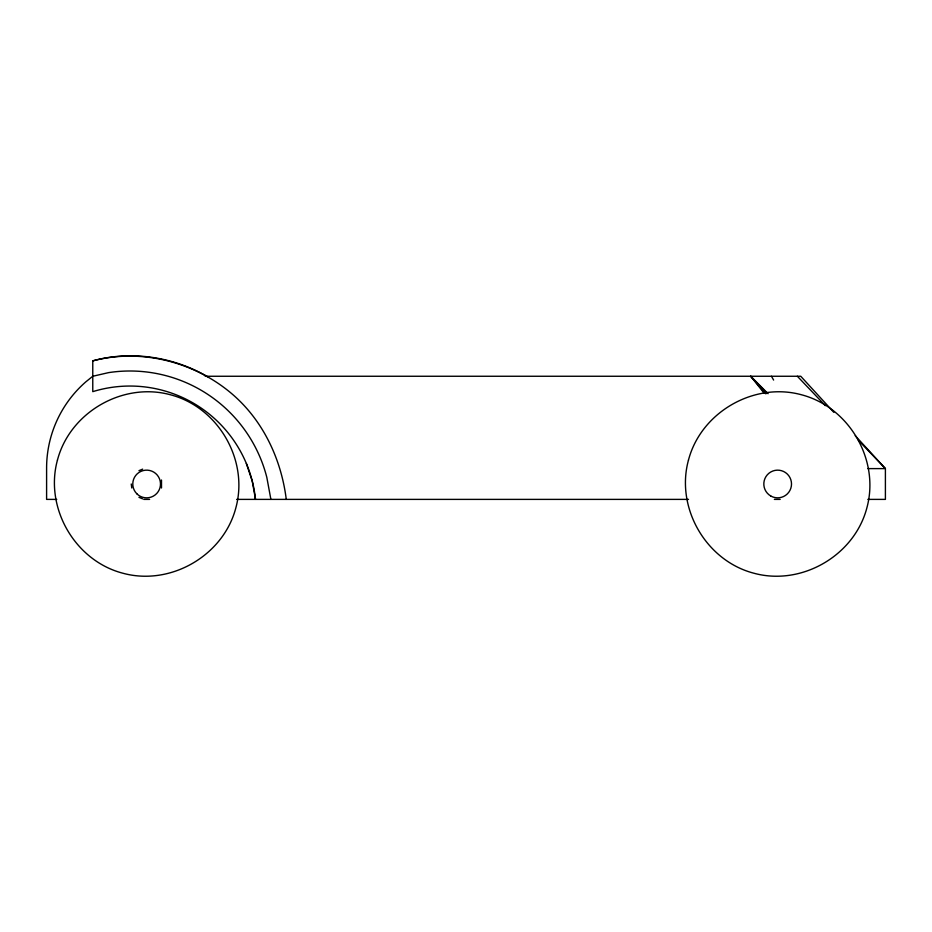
<?xml version="1.0" encoding="UTF-8"?>
<svg xmlns="http://www.w3.org/2000/svg" width="932" height="932" viewBox="0 0 932 932"><rect width="100%" height="100%" fill="white"/><g stroke="black" fill="none" stroke-linecap="round" stroke-linejoin="round"><path stroke-width="1.4" d="M161.504 487.984L161.504 480.015M138.95 470.672L142.654 469.134M246.351 463.484L252.246 481.098L255.496 499.389A126.193 126.193 0 0 0 92.769 391.65L92.769 360.87C130.981 350.257 173.527 356.735 207.603 376.749M92.769 360.87C142.002 347.834 196.594 362.292 234.421 396.007C264.106 422.546 281.371 460.257 286.275 499.389M205.191 376.26L800.751 376.26L833.837 412.352M867.82 468.61L885.4 468.61L885.4 499.389L867.82 499.389M56.759 499.389L46.6 499.389L46.6 468.61A114.368 114.368 0 0 1 85.826 381.852L92.769 376.26L108.601 372.625A141.233 141.233 0 0 1 266.82 477.382L270.886 499.389M143.796 499.389L149.598 499.389M236.635 499.389L688.503 499.389M774.364 499.389L780.177 499.389M138.95 497.327L142.654 498.865M768.108 393.7L750.726 376.26L764.263 393.362M797.338 376.26L825.356 405.641M858.384 440.277L885.4 468.61L855.238 435.698M766.512 393.246L750.726 376.26L765.871 393.852M771.451 376.26L773.607 380.058M131.249 483.999L131.773 487.984M57.446 460.093C44.352 507.754 74.921 560.703 122.744 573.192C170.405 586.286 223.342 555.717 235.843 507.893C248.926 460.233 218.356 407.296 170.544 394.795C122.884 381.712 69.935 412.27 57.446 460.093M688.468 460.093C675.374 507.754 705.943 560.703 753.767 573.192C801.427 586.286 854.364 555.717 866.865 507.893C879.948 460.233 849.39 407.296 801.567 394.795C753.906 381.712 700.957 412.27 688.468 460.093M770.741 495.987A13.852 13.852 0 0 0 791.513 483.999A13.852 13.852 0 0 0 770.741 472A13.852 13.852 0 0 0 770.741 495.987M136.841 493.785A13.852 13.852 0 0 0 160.024 487.576A13.852 13.852 0 0 0 143.05 470.613A13.852 13.852 0 0 0 136.841 493.785"/></g></svg>
